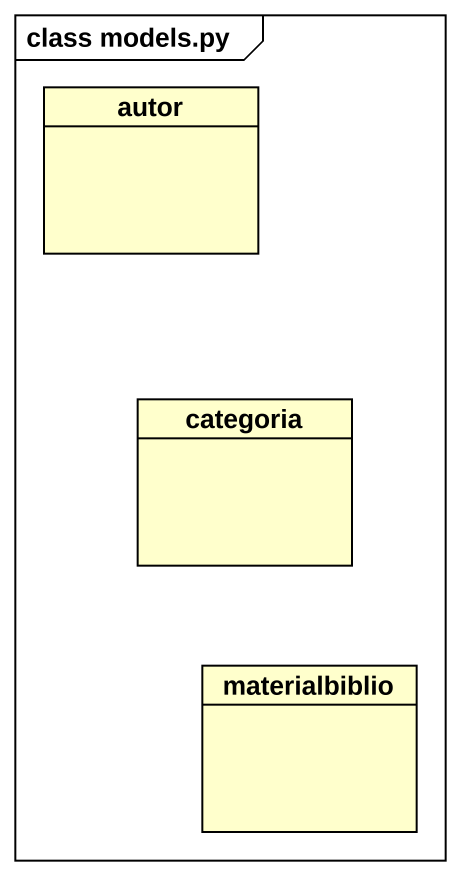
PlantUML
@startuml
mainframe class models.py
hide circle
hide empty members
class autor
class categoria
class materialbiblio
@enduml
